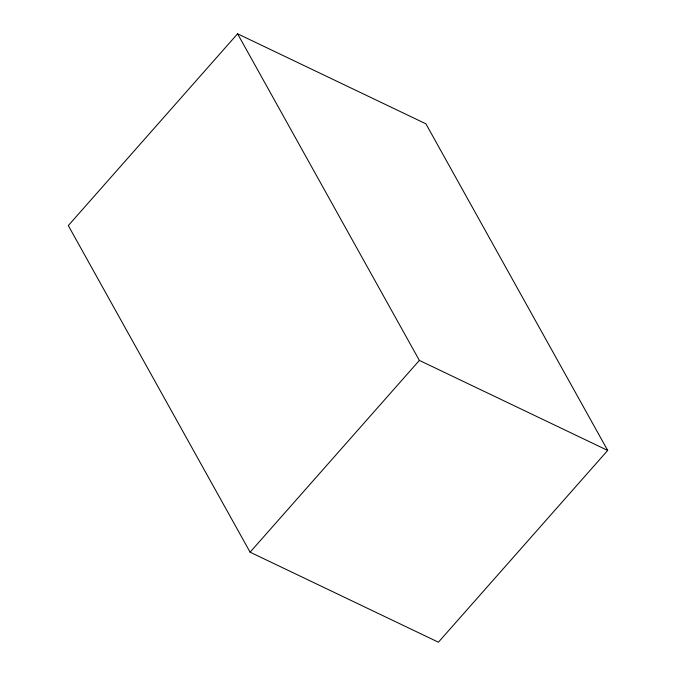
<?xml version="1.0" encoding="UTF-8"?>
<svg xmlns="http://www.w3.org/2000/svg" width="676" height="676" viewBox="0 0 676 676"><rect width="100%" height="100%" fill="white"/><g stroke="black" fill="none" stroke-linecap="round" stroke-linejoin="round"><path stroke-width="1.01" d="M237.58 33.8L68.31 225.573L250.103 552.191L438.42 642.2L607.69 450.427L425.897 123.809L237.58 33.8L419.373 360.409L607.69 450.427M250.103 552.191L419.373 360.409"/></g></svg>
